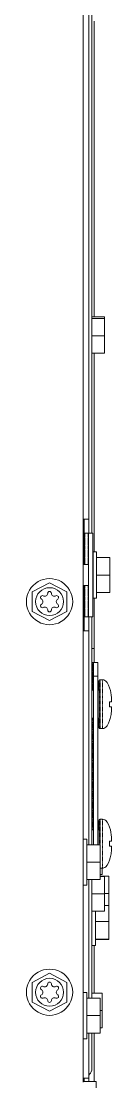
# Model space of a CAD drawing. Header units: millimetres. Extents: x 60499 to 556746, y 248297 to 497145.
# Drawn here: x 178544 to 179184, y 477499 to 485480 of the extents above; entities that cross this region are included whole.
import ezdxf

# ---------------------------------------------------------------- set-up
doc = ezdxf.new("R2010")
doc.units = ezdxf.units.MM
doc.linetypes.add('PHANTOM', pattern=[20, 10, -2, 2, -2, 2, -2])

msp = doc.modelspace()

# ---------------------------------------------------------------- linework, layer by layer
at = {"color": 7, "lineweight": 13, "ltscale": 0.03937}
for p, q in [((178969.4, 477497), (178969.4, 489140.7)), ((179035.9, 481627.1), (179035.9, 488555.7)), ((179011.7, 488450.7), (179011.7, 481732.1)), ((179052.4, 485480.1), (179052.4, 483255.4)), ((179052.4, 482981.5), (179052.4, 481485.8)), ((179035.9, 479282.3), (179035.9, 480997.3)), ((179011.7, 480892.3), (179011.7, 479282.3)), ((179048.2, 480550.5), (179048.2, 479282.3)), ((179081.4, 479282.3), (179081.4, 480550.5)), ((179011.7, 479020.3), (179011.7, 478127.6)), ((179035.9, 478127.6), (179035.9, 479020.3))]:
    msp.add_line(p, q, dxfattribs=at)
at = {"color": 7, "lineweight": 13, "ltscale": 0.002847}
msp.add_line((179035.9, 483255.7), (179131.6, 483255.7), dxfattribs=at)
at = {"color": 7, "lineweight": 13, "ltscale": 0.002848}
for p, q in [((179035.9, 483243.8), (179131.6, 483243.8)), ((179035.9, 483112.8), (179131.6, 483112.8)), ((179035.9, 482981.8), (179131.6, 482981.8)), ((179035.9, 478913.7), (179131.6, 478913.7)), ((179035.9, 478782.6), (179131.6, 478782.6))]:
    msp.add_line(p, q, dxfattribs=at)
at = {"color": 7, "lineweight": 13, "ltscale": 0.000353956}
msp.add_line((179131.6, 483255.7), (179131.6, 483243.8), dxfattribs=at)
at = {"color": 7, "lineweight": 13, "ltscale": 0.0039}
for p, q in [((179131.6, 483243.8), (179131.6, 483112.8)), ((179131.6, 483112.8), (179131.6, 482981.8)), ((179171.7, 481443.2), (179171.7, 481312.2)), ((179171.7, 481312.2), (179171.7, 481181.2)), ((179097.4, 479282.3), (179097.5, 479151.3)), ((179097.5, 479151.3), (179097.4, 479020.3)), ((179131.6, 479044.7), (179131.6, 478913.7)), ((179162.7, 479047.2), (179162.7, 478916.2)), ((179131.6, 478913.7), (179131.6, 478782.6)), ((179114.2, 478166.2), (179114.2, 478035.2)), ((179097.4, 478127.6), (179097.5, 477996.6)), ((179097.5, 477996.6), (179097.4, 477865.5)), ((179114.2, 478035.2), (179114.2, 477904.2))]:
    msp.add_line(p, q, dxfattribs=at)
at = {"color": 7, "lineweight": 13, "ltscale": 0.001276}
for p, q in [((178968.9, 481732.1), (179011.7, 481732.1)), ((178968.9, 480892.3), (179011.7, 480892.3))]:
    msp.add_line(p, q, dxfattribs=at)
at = {"color": 7, "lineweight": 13, "ltscale": 0.003125}
for p, q in [((178978.5, 481732.1), (178978.5, 481627.1)), ((179011.7, 481732.1), (179011.7, 481627.1)), ((178978.5, 480997.3), (178978.5, 480892.3)), ((179011.7, 480997.3), (179011.7, 480892.3)), ((179052.4, 480760.2), (179052.4, 480655.2)), ((179048.2, 480550.5), (179048.2, 480655.4)), ((179081.4, 480550.5), (179081.4, 480655.4))]:
    msp.add_line(p, q, dxfattribs=at)
at = {"color": 7, "lineweight": 13, "ltscale": 0.007012}
msp.add_line((178978.5, 481391.6), (178978.5, 481627.1), dxfattribs=at)
at = {"color": 7, "lineweight": 13, "ltscale": 0.000112458}
for p, q in [((178982.3, 481627.1), (178978.5, 481627.1)), ((178982.3, 480997.3), (178978.5, 480997.3))]:
    msp.add_line(p, q, dxfattribs=at)
at = {"color": 7, "linetype": 'PHANTOM', "lineweight": 13, "ltscale": 0.007012}
for p, q in [((178982.3, 481391.6), (178982.3, 481627.1)), ((179007.8, 481627.1), (179007.8, 481391.6))]:
    msp.add_line(p, q, dxfattribs=at)
at = {"color": 7, "lineweight": 13, "ltscale": 0.000759756}
for p, q in [((178982.3, 481627.1), (179007.8, 481627.1)), ((178982.3, 480997.3), (179007.8, 480997.3))]:
    msp.add_line(p, q, dxfattribs=at)
at = {"color": 7, "lineweight": 13, "ltscale": 5.2805e-05}
for p, q in [((179007.8, 481627.1), (179009.5, 481627.1)), ((179007.8, 480997.3), (179009.5, 480997.3))]:
    msp.add_line(p, q, dxfattribs=at)
at = {"color": 7, "lineweight": 13, "ltscale": 0.01875}
for p, q in [((179009.5, 480997.3), (179009.5, 481627.1)), ((179042.8, 480997.3), (179042.8, 481627.1))]:
    msp.add_line(p, q, dxfattribs=at)
at = {"color": 7, "lineweight": 13, "ltscale": 0.000989959}
for p, q in [((179042.8, 481627.1), (179009.5, 481627.1)), ((179042.8, 480997.3), (179009.5, 480997.3))]:
    msp.add_line(p, q, dxfattribs=at)
at = {"color": 7, "lineweight": 13, "ltscale": 7.50324e-05}
for p, q in [((179045.3, 481460), (179042.8, 481460)), ((179045.3, 481418), (179042.8, 481418)), ((179045.3, 481416.7), (179042.8, 481416.7)), ((179042.8, 481380.9), (179045.3, 481380.9)), ((179045.3, 481312.2), (179042.8, 481312.2)), ((179042.8, 481291.2), (179045.3, 481291.2)), ((179045.3, 481237.4), (179042.8, 481237.4)), ((179045.3, 481207.7), (179042.8, 481207.7)), ((179042.8, 481201.5), (179045.3, 481201.5)), ((179045.3, 481164.4), (179042.8, 481164.4))]:
    msp.add_line(p, q, dxfattribs=at)
at = {"color": 7, "lineweight": 13, "ltscale": 0.000767265}
msp.add_line((179043.7, 481485.8), (179043.7, 481460), dxfattribs=at)
at = {"color": 7, "lineweight": 13, "ltscale": 4.90204e-05}
for p, q in [((179043.7, 481485.8), (179045.3, 481485.8)), ((178971.1, 479255.8), (178969.4, 479255.8)), ((178971.1, 479046.8), (178969.4, 479046.8)), ((178971.1, 478101.1), (178969.4, 478101.1)), ((178971.1, 477892), (178969.4, 477892))]:
    msp.add_line(p, q, dxfattribs=at)
at = {"color": 7, "lineweight": 13, "ltscale": 0.001516}
for p, q in [((179045.3, 481486.1), (179045.3, 481435.1)), ((179045.3, 481189.3), (179045.3, 481138.4))]:
    msp.add_line(p, q, dxfattribs=at)
at = {"color": 7, "lineweight": 13, "ltscale": 0.000762459}
for p, q in [((179045.3, 481486.1), (179070.9, 481486.1)), ((179045.3, 481138.4), (179070.9, 481138.4)), ((178971, 479325.1), (178996.7, 479325.1)), ((178971, 478977.4), (178996.7, 478977.4)), ((179036.3, 478524.1), (179061.9, 478524.1)), ((178971, 478170.4), (178996.7, 478170.4)), ((178971, 477822.7), (178996.7, 477822.7))]:
    msp.add_line(p, q, dxfattribs=at)
at = {"color": 7, "lineweight": 13, "ltscale": 0.003659}
for p, q in [((179045.3, 481435.1), (179045.3, 481312.2)), ((179045.3, 481312.2), (179045.3, 481189.3))]:
    msp.add_line(p, q, dxfattribs=at)
at = {"color": 7, "lineweight": 13, "ltscale": 0.01035}
msp.add_line((179070.9, 481486.1), (179070.9, 481138.4), dxfattribs=at)
at = {"color": 7, "lineweight": 13, "ltscale": 0.003}
for p, q in [((179070.9, 481443.2), (179171.7, 481443.2)), ((179070.9, 481312.2), (179171.7, 481312.2)), ((179070.9, 481181.2), (179171.7, 481181.2)), ((178996.7, 479282.3), (179097.4, 479282.3)), ((178996.7, 479151.3), (179097.5, 479151.3)), ((178996.6, 479020.3), (179097.4, 479020.3)), ((178996.7, 479020.3), (179097.4, 479020.3)), ((179061.9, 478704.7), (179162.7, 478704.7)), ((179061.9, 478572.7), (179162.7, 478572.7)), ((179061.9, 478570.6), (179162.7, 478570.6)), ((178996.7, 478127.6), (179097.4, 478127.6)), ((178996.7, 477996.6), (179097.5, 477996.6)), ((178996.6, 477865.5), (179097.4, 477865.5)), ((178996.7, 477865.5), (179097.4, 477865.5))]:
    msp.add_line(p, q, dxfattribs=at)
at = {"color": 7, "lineweight": 13, "ltscale": 0.001195}
for p, q in [((179009.5, 481391.6), (178969.4, 481391.6)), ((178969.4, 481232.8), (179009.5, 481232.8))]:
    msp.add_line(p, q, dxfattribs=at)
at = {"color": 7, "lineweight": 13, "ltscale": 0.004405}
for p, q in [((178586.5, 481186), (178586.4, 481038)), ((178717.5, 481254.8), (178586.5, 481186)), ((178586.5, 481186), (178586.5, 481038)), ((178848.5, 481186), (178717.5, 481254.8)), ((178848.5, 481038), (178848.5, 481186)), ((178586.5, 481038), (178717.5, 480969.2)), ((178717.5, 480969.2), (178848.5, 481038)), ((178717.5, 478315.4), (178586.5, 478246.6)), ((178848.5, 478246.6), (178717.5, 478315.4)), ((178586.5, 478246.6), (178586.4, 478098.7)), ((178586.5, 478246.6), (178586.5, 478098.7)), ((178848.5, 478098.6), (178848.5, 478246.6)), ((178586.5, 478098.7), (178717.5, 478029.9)), ((178717.5, 478029.9), (178848.5, 478098.6))]:
    msp.add_line(p, q, dxfattribs=at)
at = {"color": 7, "lineweight": 13, "ltscale": 0.007013}
msp.add_line((178978.5, 480997.3), (178978.5, 481232.8), dxfattribs=at)
at = {"color": 7, "linetype": 'PHANTOM', "lineweight": 13, "ltscale": 0.007013}
for p, q in [((178982.3, 480997.3), (178982.3, 481232.8)), ((179007.8, 481232.8), (179007.8, 480997.3))]:
    msp.add_line(p, q, dxfattribs=at)
at = {"color": 7, "lineweight": 13, "ltscale": 2.55915e-05}
msp.add_line((179043.7, 481164.1), (179042.8, 481164.1), dxfattribs=at)
at = {"color": 7, "lineweight": 13, "ltscale": 0.000782644}
msp.add_line((179043.7, 481164.4), (179043.7, 481138.1), dxfattribs=at)
at = {"color": 7, "lineweight": 13, "ltscale": 0.000762519}
msp.add_line((179043.7, 481138.1), (179069.3, 481138.1), dxfattribs=at)
at = {"color": 7, "lineweight": 13, "ltscale": 0.01125}
msp.add_line((179052.4, 481138.1), (179052.4, 480760.2), dxfattribs=at)
at = {"color": 7, "lineweight": 13, "ltscale": 7.80962e-06}
msp.add_line((179069.3, 481138.4), (179069.3, 481138.1), dxfattribs=at)
at = {"color": 7, "lineweight": 13, "ltscale": 0.000491165}
msp.add_line((179035.9, 480760.2), (179052.4, 480760.2), dxfattribs=at)
at = {"color": 7, "lineweight": 13, "ltscale": 0.000108494}
msp.add_line((179035.9, 480655.4), (179039.6, 480655.4), dxfattribs=at)
at = {"color": 7, "linetype": 'PHANTOM', "lineweight": 13, "ltscale": 0.00625}
msp.add_line((179039.6, 480655.4), (179039.6, 480445.5), dxfattribs=at)
at = {"color": 7, "lineweight": 13, "ltscale": 0.000256276}
msp.add_line((179039.6, 480655.4), (179048.2, 480655.4), dxfattribs=at)
at = {"color": 7, "lineweight": 13, "ltscale": 0.000990019}
for p, q in [((179081.4, 480655.4), (179048.2, 480655.4)), ((179081.4, 480550.5), (179048.2, 480550.5))]:
    msp.add_line(p, q, dxfattribs=at)
at = {"color": 7, "lineweight": 13, "ltscale": 0.00208}
for p, q in [((179088.7, 480445.5), (179088.7, 480515.4)), ((179088.7, 479395.7), (179088.7, 479465.6))]:
    msp.add_line(p, q, dxfattribs=at)
at = {"color": 7, "lineweight": 13, "ltscale": 0.010425}
msp.add_line((179090.3, 480165.4), (179090.3, 480515.6), dxfattribs=at)
at = {"color": 7, "linetype": 'PHANTOM', "lineweight": 13, "ltscale": 0.010925}
for p, q in [((179098.7, 480157), (179098.7, 480524)), ((179116.4, 480157), (179116.4, 480524)), ((179098.7, 479107.2), (179098.7, 479474.2)), ((179116.4, 479107.2), (179116.4, 479474.2))]:
    msp.add_line(p, q, dxfattribs=at)
at = {"color": 7, "lineweight": 13, "ltscale": 0.000525047}
for p, q in [((179098.7, 480524), (179116.4, 480524)), ((179098.7, 480157), (179116.4, 480157)), ((179098.7, 479474.2), (179116.4, 479474.2)), ((179098.7, 479107.2), (179116.4, 479107.2))]:
    msp.add_line(p, q, dxfattribs=at)
at = {"color": 7, "lineweight": 13, "ltscale": 0.000364769}
for p, q in [((179048.2, 480445.5), (179035.9, 480445.5)), ((179048.2, 480235.5), (179035.9, 480235.5)), ((179048.2, 479395.7), (179035.9, 479395.7))]:
    msp.add_line(p, q, dxfattribs=at)
at = {"color": 7, "lineweight": 13, "ltscale": 0.000264866}
for p, q in [((179090.3, 480445.5), (179081.4, 480445.5)), ((179090.3, 480235.5), (179081.4, 480235.5)), ((179090.3, 479395.7), (179081.4, 479395.7))]:
    msp.add_line(p, q, dxfattribs=at)
at = {"color": 7, "lineweight": 13, "ltscale": 1.45379e-05}
for p, q in [((179168.6, 480464.4), (179169.1, 480464.4)), ((179169.1, 480216.6), (179168.6, 480216.6)), ((179168.6, 479414.6), (179169.1, 479414.6)), ((179169.1, 479166.9), (179168.6, 479166.9))]:
    msp.add_line(p, q, dxfattribs=at)
at = {"color": 7, "lineweight": 13, "ltscale": 0.000445869}
for p, q in [((179168.6, 480359.4), (179183.6, 480359.4)), ((179183.6, 480321.6), (179168.6, 480321.6)), ((179168.6, 479309.6), (179183.6, 479309.6)), ((179183.6, 479271.8), (179168.6, 479271.8))]:
    msp.add_line(p, q, dxfattribs=at)
at = {"color": 7, "lineweight": 13, "ltscale": 4.44547e-06}
msp.add_line((179181.9, 480359.2), (179181.9, 480359.3), dxfattribs=at)
at = {"color": 7, "linetype": 'PHANTOM', "lineweight": 13, "ltscale": 0.03937}
msp.add_line((179039.6, 480235.5), (179039.6, 479395.7), dxfattribs=at)
at = {"color": 7, "lineweight": 13, "ltscale": 0.000215545}
msp.add_line((179088.7, 480235.3), (179081.5, 480235.3), dxfattribs=at)
at = {"color": 7, "lineweight": 13, "ltscale": 0.002095}
msp.add_line((179088.7, 480165.2), (179088.7, 480235.5), dxfattribs=at)
at = {"color": 7, "linetype": 'PHANTOM', "lineweight": 13, "ltscale": 1.24954e-05}
msp.add_line((179097.1, 480156.8), (179097.1, 480157.2), dxfattribs=at)
at = {"color": 7, "lineweight": 13, "ltscale": 0.000524926}
msp.add_line((179097.1, 480156.8), (179114.7, 480156.8), dxfattribs=at)
at = {"color": 7, "linetype": 'PHANTOM', "lineweight": 13, "ltscale": 7.80962e-06}
for p, q in [((179114.7, 480156.8), (179114.7, 480157)), ((179114.7, 479107), (179114.7, 479107.2))]:
    msp.add_line(p, q, dxfattribs=at)
at = {"color": 7, "lineweight": 13, "ltscale": 0.005463}
msp.add_line((179090.3, 479282.3), (179090.3, 479465.8), dxfattribs=at)
at = {"color": 7, "lineweight": 13, "ltscale": 4.85398e-05}
for p, q in [((178971, 479299.1), (178969.4, 479299.1)), ((178971, 479257.1), (178969.4, 479257.1)), ((178971, 479003.5), (178969.4, 479003.5)), ((178971, 478144.3), (178969.4, 478144.3)), ((178971, 478102.4), (178969.4, 478102.4)), ((178971, 477848.7), (178969.4, 477848.7))]:
    msp.add_line(p, q, dxfattribs=at)
at = {"color": 7, "lineweight": 13, "ltscale": 4.56562e-06}
msp.add_line((179181.9, 479309.4), (179181.9, 479309.5), dxfattribs=at)
at = {"color": 7, "lineweight": 13, "ltscale": 4.89002e-05}
for p, q in [((178969.4, 479220), (178971.1, 479220)), ((178971.1, 479076.5), (178969.4, 479076.5)), ((178969.4, 479040.6), (178971.1, 479040.6)), ((178969.4, 478065.2), (178971.1, 478065.2)), ((178971.1, 477921.7), (178969.4, 477921.7)), ((178969.4, 477885.9), (178971.1, 477885.9))]:
    msp.add_line(p, q, dxfattribs=at)
at = {"color": 7, "lineweight": 13, "ltscale": 4.92006e-05}
for p, q in [((178971.1, 479151.3), (178969.4, 479151.3)), ((178971.1, 477996.6), (178969.4, 477996.6))]:
    msp.add_line(p, q, dxfattribs=at)
at = {"color": 7, "lineweight": 13, "ltscale": 4.91405e-05}
for p, q in [((178969.4, 479130.3), (178971.1, 479130.3)), ((178969.4, 477975.6), (178971.1, 477975.6))]:
    msp.add_line(p, q, dxfattribs=at)
at = {"color": 7, "lineweight": 13, "ltscale": 0.001106}
for p, q in [((178971, 479003.5), (178971, 479040.6)), ((178971, 477848.7), (178971, 477885.9))]:
    msp.add_line(p, q, dxfattribs=at)
at = {"color": 7, "lineweight": 13, "ltscale": 0.000883808}
msp.add_line((178971.1, 479046.8), (178971.1, 479076.5), dxfattribs=at)
at = {"color": 7, "lineweight": 13, "ltscale": 0.001016}
msp.add_line((179097.4, 479044.7), (179131.6, 479044.7), dxfattribs=at)
at = {"color": 7, "lineweight": 13, "ltscale": 0.000499034}
for p, q in [((179097.5, 479058.9), (179114.2, 479058.9)), ((179097.5, 477904.2), (179114.2, 477904.2))]:
    msp.add_line(p, q, dxfattribs=at)
at = {"color": 7, "lineweight": 13, "ltscale": 0.001943}
msp.add_line((179097.5, 479047.2), (179162.7, 479047.2), dxfattribs=at)
at = {"color": 7, "lineweight": 13, "ltscale": 0.001438}
msp.add_line((179114.2, 479107.2), (179114.2, 479058.9), dxfattribs=at)
at = {"color": 7, "lineweight": 13, "ltscale": 1.44778e-05}
msp.add_line((179114.2, 479107), (179114.7, 479107), dxfattribs=at)
at = {"color": 7, "lineweight": 13, "ltscale": 0.000927182}
msp.add_line((179131.6, 478916.2), (179162.7, 478916.2), dxfattribs=at)
at = {"color": 7, "lineweight": 13, "ltscale": 0.002706}
msp.add_line((179162.7, 478916.2), (179162.7, 478825.3), dxfattribs=at)
at = {"color": 7, "lineweight": 13, "ltscale": 0.000927362}
msp.add_line((179131.6, 478825.3), (179162.7, 478825.3), dxfattribs=at)
at = {"color": 7, "lineweight": 13, "ltscale": 0.003591}
msp.add_line((179162.7, 478825.3), (179162.7, 478704.7), dxfattribs=at)
at = {"color": 7, "lineweight": 13, "ltscale": 1.23752e-05}
for p, q in [((179036.3, 478777.3), (179035.9, 478777.3)), ((179036.3, 478743.9), (179035.9, 478743.9)), ((179035.9, 478716.4), (179036.3, 478716.4)), ((179036.3, 478650.1), (179035.9, 478650.1)), ((179036.3, 478631.1), (179035.9, 478631.1)), ((179035.9, 478619.6), (179036.3, 478619.6)), ((179036.3, 478618.6), (179035.9, 478618.6)), ((179035.9, 478605.9), (179036.3, 478605.9)), ((179036.3, 478603.6), (179035.9, 478603.6)), ((179036.3, 478597.4), (179035.9, 478597.4)), ((179036.3, 478557.5), (179035.9, 478557.5)), ((179035.9, 478556.4), (179036.3, 478556.4))]:
    msp.add_line(p, q, dxfattribs=at)
at = {"color": 7, "lineweight": 13, "ltscale": 0.000913845}
msp.add_line((179036.3, 478782.7), (179036.3, 478752), dxfattribs=at)
at = {"color": 7, "lineweight": 13, "ltscale": 0.003949}
msp.add_line((179036.3, 478752), (179036.3, 478619.3), dxfattribs=at)
at = {"color": 7, "lineweight": 13, "ltscale": 0.004863}
msp.add_line((179061.9, 478782.7), (179061.9, 478619.3), dxfattribs=at)
at = {"color": 7, "lineweight": 13, "ltscale": 0.003928}
msp.add_line((179162.7, 478704.7), (179162.7, 478572.7), dxfattribs=at)
at = {"color": 7, "lineweight": 13, "ltscale": 0.002578}
msp.add_line((179036.3, 478619.3), (179036.3, 478532.7), dxfattribs=at)
at = {"color": 7, "lineweight": 13, "ltscale": 0.002834}
msp.add_line((179061.9, 478524.1), (179061.9, 478619.3), dxfattribs=at)
at = {"color": 7, "lineweight": 13, "ltscale": 0.002951}
msp.add_line((179061.9, 478570.4), (179161.1, 478570.4), dxfattribs=at)
at = {"color": 7, "lineweight": 13, "ltscale": 7.20888e-06}
msp.add_line((179161.1, 478570.6), (179161.1, 478570.4), dxfattribs=at)
at = {"color": 7, "lineweight": 13, "ltscale": 6.15157e-05}
msp.add_line((179162.7, 478572.7), (179162.7, 478570.6), dxfattribs=at)
at = {"color": 7, "lineweight": 13, "ltscale": 0.000725513}
msp.add_line((179035.9, 478523.9), (179060.3, 478523.9), dxfattribs=at)
at = {"color": 7, "lineweight": 13, "ltscale": 0.000256035}
msp.add_line((179036.3, 478532.7), (179036.3, 478524.1), dxfattribs=at)
at = {"color": 7, "lineweight": 13, "ltscale": 0.010647}
msp.add_line((179052.4, 478523.9), (179052.4, 478166.2), dxfattribs=at)
at = {"color": 7, "lineweight": 13, "ltscale": 7.68947e-06}
msp.add_line((179060.3, 478523.9), (179060.3, 478524.1), dxfattribs=at)
at = {"color": 7, "lineweight": 13, "ltscale": 0.002331}
msp.add_line((179035.9, 478166.2), (179114.2, 478166.2), dxfattribs=at)
at = {"color": 7, "lineweight": 13, "ltscale": 0.000498914}
msp.add_line((179097.5, 478035.2), (179114.2, 478035.2), dxfattribs=at)
at = {"color": 7, "lineweight": 13, "ltscale": 0.000883688}
msp.add_line((178971.1, 477892), (178971.1, 477921.7), dxfattribs=at)
at = {"color": 7, "lineweight": 13, "ltscale": 0.010098}
msp.add_line((179011.7, 477865.5), (179011.7, 477526.3), dxfattribs=at)
at = {"color": 7, "lineweight": 13, "ltscale": 0.007992}
msp.add_line((179035.9, 477597), (179035.9, 477865.5), dxfattribs=at)
at = {"color": 7, "lineweight": 13, "ltscale": 0.010856}
msp.add_line((179052.4, 477865.5), (179052.4, 477500.8), dxfattribs=at)
at = {"color": 7, "lineweight": 13, "ltscale": 0.001267}
msp.add_line((178969.2, 477526.3), (179011.7, 477526.3), dxfattribs=at)
at = {"color": 7, "lineweight": 13, "ltscale": 0.000750204}
for p, q in [((178978.5, 477526.3), (178978.5, 477501.1)), ((179011.7, 477526.3), (179011.7, 477501.1))]:
    msp.add_line(p, q, dxfattribs=at)
at = {"color": 7, "lineweight": 13, "ltscale": 0.000286986}
msp.add_line((179018.5, 477555.1), (179011.7, 477548.3), dxfattribs=at)
at = {"color": 7, "lineweight": 13, "ltscale": 0.001444}
msp.add_line((179013.1, 477549.6), (179013.1, 477501.1), dxfattribs=at)
at = {"color": 7, "lineweight": 13, "ltscale": 0.00292}
msp.add_line((178969.4, 477501.1), (179067.5, 477501.1), dxfattribs=at)
at = {"color": 7, "lineweight": 13, "ltscale": 0.00535}
msp.add_line((179067.5, 477321.4), (179067.5, 477501.1), dxfattribs=at)
at = {"color": 7, "lineweight": 13, "ltscale": 0.03937}
for points in [[(179169.1, 480464.4), (179160.9, 480484.5), (179150.3, 480502.6), (179139.6, 480514.3), (179133.1, 480519.1), (179125.4, 480522.6), (179116.4, 480524)], [(179183.6, 480359.4), (179182.6, 480389.9), (179181, 480407.7), (179178, 480427.2), (179174.4, 480444.3), (179168.6, 480464.4)], [(179168.6, 480216.6), (179173.7, 480234), (179179.7, 480264.1), (179182.8, 480294.7), (179183.6, 480321.6)], [(179169.1, 480216.6), (179160.9, 480196.6), (179150.3, 480178.5), (179139.6, 480166.7), (179133.1, 480162), (179125.4, 480158.4), (179116.4, 480157)], [(179169.1, 479414.6), (179160.9, 479434.7), (179150.3, 479452.8), (179139.6, 479464.6), (179133.1, 479469.3), (179125.4, 479472.8), (179116.4, 479474.2)], [(179183.6, 479309.6), (179182.6, 479340.1), (179181, 479357.9), (179178, 479377.5), (179174.4, 479394.5), (179168.6, 479414.6)], [(179168.6, 479166.9), (179173.7, 479184.2), (179179.7, 479214.3), (179182.8, 479244.9), (179183.6, 479271.8)], [(179169.1, 479166.9), (179160.9, 479146.8), (179150.3, 479128.7), (179139.6, 479116.9), (179133.1, 479112.2), (179125.4, 479108.7), (179116.4, 479107.2)]]:
    msp.add_lwpolyline(points, dxfattribs=at)
for centre, radius, start, end in [((178717.5, 481112), 173.8, 359.99105, 179.99106), ((179097.1, 480515.4), 8.4, 92.63911, 180.00001), ((179098.7, 480515.6), 8.4, 90, 180.00001), ((178805.1, 480340.5), 364, 357.02404, 2.97596), ((178805.1, 480340.5), 364, 357.02404, 2.97596), ((179097.1, 480165.2), 8.4, 179.99999, 270), ((179098.7, 480165.4), 8.4, 179.99999, 270), ((179114.7, 480185.3), 28.6, 269.97837, 280.60771), ((179097.1, 479465.6), 8.4, 92.63911, 180.00001), ((179098.7, 479465.8), 8.4, 90, 180.00001), ((178805.1, 479290.7), 364, 357.02404, 2.97596), ((178805.1, 479290.7), 364, 357.02404, 2.97596), ((179098.7, 479115.6), 8.4, 261.08313, 270), ((179114.7, 479135.6), 28.6, 269.97837, 280.60771), ((178717.5, 478172.6), 173.8, 359.99105, 179.99106), ((178976.6, 477597), 59.3, 315, 0)]:
    msp.add_arc(centre, radius, start, end, dxfattribs=at)
for centre, major_axis, ratio, start_param, end_param in [((178717.5, 481112), (0, -105), 1, 4.712233, 10.995418), ((178717.5, 481174.5), (0, -14.1), 1, 1.589165, 4.693708), ((178717.5, 481112), (0, -173.8), 1, 4.712233, 7.853826), ((178663.4, 481143.2), (0, -14.1), 1, 2.636284, 5.740878), ((178644.6, 481112), (0, -22.4), 1, 0.541965, 2.59921), ((178681, 481175.2), (0, -22.4), 1, 5.777877, 7.835379), ((178753.9, 481175.1), (0, -22.4), 1, 4.73068, 6.788181), ((178771.6, 481143.2), (0, -14.1), 1, 0.541965, 3.646559), ((178790.4, 481112), (0, -22.4), 1, 3.683557, 5.740802), ((178663.4, 481080.8), (0, -14.1), 1, 3.683557, 6.788151), ((178681, 481048.9), (0, -22.4), 1, 1.589087, 3.646589), ((178717.5, 481049.5), (0, -14.1), 1, 4.730757, 7.835301), ((178753.9, 481048.9), (0, -22.4), 1, 2.636284, 4.693786), ((178771.6, 481080.8), (0, -14.1), 1, 5.777877, 8.882471), ((178971, 479151.3), (0, 173.8), 0.000156, 3.141749, 6.283341), ((178971, 479151.3), (0, 173.8), 0.000156, 0.000156, 0.554358), ((178971, 479278.1), (0, -21), 0.000156, 0.000156, 3.141749), ((178996.7, 479151.3), (0, -173.8), 0.000156, 0.000156, 3.141749), ((178971, 479240.9), (0, -21), 0.000156, 2.358447, 2.449228), ((178971, 479151.3), (0, 79.4), 0.000156, 4.71268, 5.758473), ((178971.1, 479241), (0, -21), 0.000156, 0.000156, 2.356351), ((178971, 479151.3), (0, 79.4), 0.000156, 3.482069, 4.44491), ((178971.1, 479151.3), (0, -21), 0.000156, 0.000156, 1.570952), ((178971.1, 479061.6), (0, -21), 0.000156, 0.000156, 0.785554), ((178971, 479151.3), (0, 173.8), 0.000156, 2.587235, 3.141749), ((178717.5, 478172.6), (0, -105), 1, 4.712233, 10.995418), ((178681, 478235.8), (0, -22.4), 1, 5.777877, 7.835379), ((178717.5, 478235.1), (0, -14.1), 1, 1.589165, 4.693708), ((178753.9, 478235.8), (0, -22.4), 1, 4.73068, 6.788181), ((178717.5, 478172.6), (0, -173.8), 1, 4.712233, 7.853826), ((178663.4, 478203.9), (0, -14.1), 1, 2.636284, 5.740878), ((178663.4, 478141.4), (0, -14.1), 1, 3.683557, 6.788151), ((178644.6, 478172.6), (0, -22.4), 1, 0.541965, 2.59921), ((178771.6, 478203.9), (0, -14.1), 1, 0.541965, 3.646559), ((178771.6, 478141.4), (0, -14.1), 1, 5.777877, 8.882471), ((178790.4, 478172.6), (0, -22.4), 1, 3.683557, 5.740802), ((178971, 477996.5), (0, 173.8), 0.000156, 3.141749, 6.283341), ((178971, 477996.5), (0, 173.8), 0.000156, 0.000156, 0.554358), ((178996.7, 477996.5), (0, -173.8), 0.000156, 0.000156, 3.141749), ((178681, 478109.5), (0, -22.4), 1, 1.589087, 3.646589), ((178717.5, 478110.2), (0, -14.1), 1, 4.730757, 7.835301), ((178753.9, 478109.5), (0, -22.4), 1, 2.636284, 4.693786), ((178971, 478123.4), (0, -21), 0.000156, 0.000156, 3.141749), ((178971, 478086.2), (0, -21), 0.000156, 2.358447, 2.449228), ((178971.1, 478086.2), (0, -21), 0.000156, 0.000156, 2.356351), ((178971, 477996.5), (0, 79.4), 0.000156, 4.71268, 5.758473), ((178971.1, 477996.6), (0, -21), 0.000156, 0.000156, 1.570952), ((178971, 477996.5), (0, 79.4), 0.000156, 3.482069, 4.44491), ((178971, 477996.5), (0, 173.8), 0.000156, 2.587235, 3.141749), ((178971.1, 477906.9), (0, -21), 0.000156, 0.000156, 0.785554)]:
    msp.add_ellipse(centre, major_axis=major_axis, ratio=ratio, start_param=start_param, end_param=end_param, dxfattribs=at)

doc.saveas('drawing.dxf')
